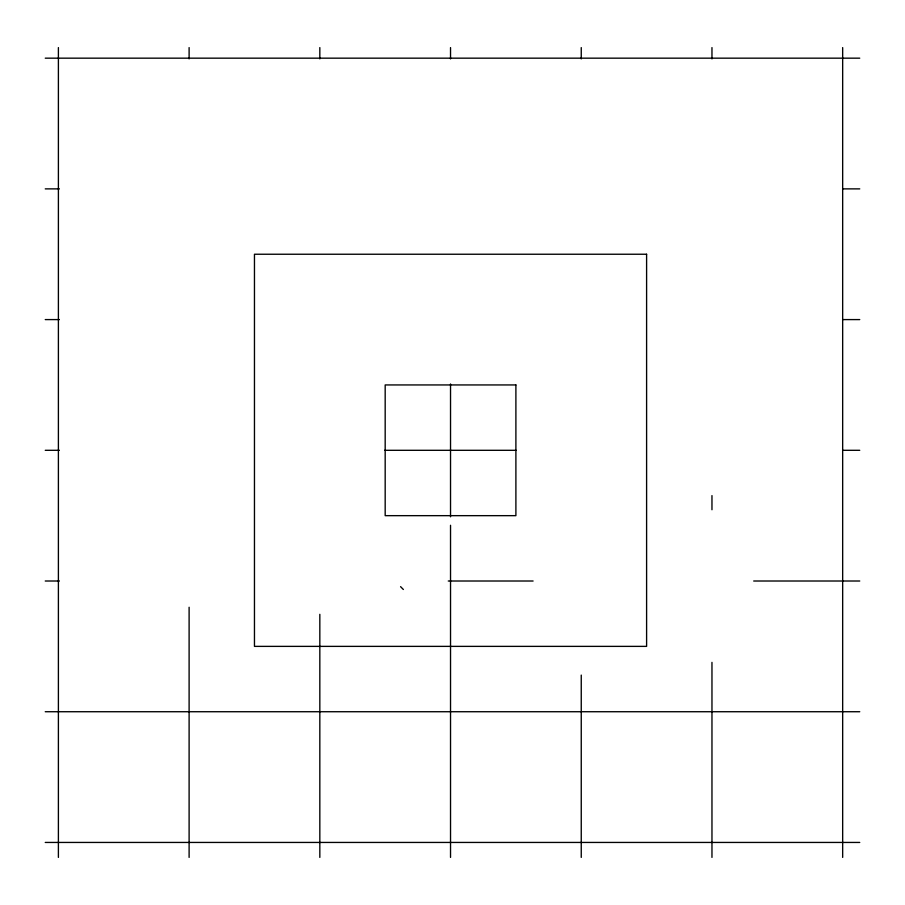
<?xml version="1.0" encoding="UTF-8"?>
<svg xmlns="http://www.w3.org/2000/svg" width="905" height="905" viewBox="0 0 905 905"><rect width="100%" height="100%" fill="white"/><g stroke="black" fill="none" stroke-linecap="round" stroke-linejoin="round"><path stroke-width="1.36" d="M45.25 58.169L859.75 58.169M45.25 188.874L59.391 188.874M842.781 188.874L859.75 188.874M45.25 319.589L59.391 319.589M842.781 319.589L859.75 319.589M45.25 450.305L59.391 450.305M384.625 450.305L516.133 450.305M842.781 450.305L859.75 450.305M45.25 581.01L59.391 581.01M448.258 581.01L533.102 581.01M753.695 581.01L859.75 581.01M45.25 711.726L859.75 711.726M45.25 842.442L859.75 842.442M400.576 586.655L403.359 589.483M842.668 47.592L842.668 857.408M711.964 47.592L711.964 58.904M711.964 495.601L711.964 509.741M711.964 662.37L711.964 857.408M581.248 47.592L581.248 58.904M581.248 675.096L581.248 857.408M450.532 47.592L450.532 58.904M450.532 383.958L450.532 516.8M450.532 525.285L450.532 857.408M319.827 47.592L319.827 58.904M319.827 614.325L319.827 857.408M189.111 47.592L189.111 58.904M189.111 607.255L189.111 857.408M58.395 47.592L58.395 857.408M646.6 254.237L254.463 254.237L254.463 646.374L646.6 646.374L646.6 254.237M515.895 384.942L385.179 384.942L385.179 515.658L515.895 515.658L515.895 384.942"/></g></svg>
